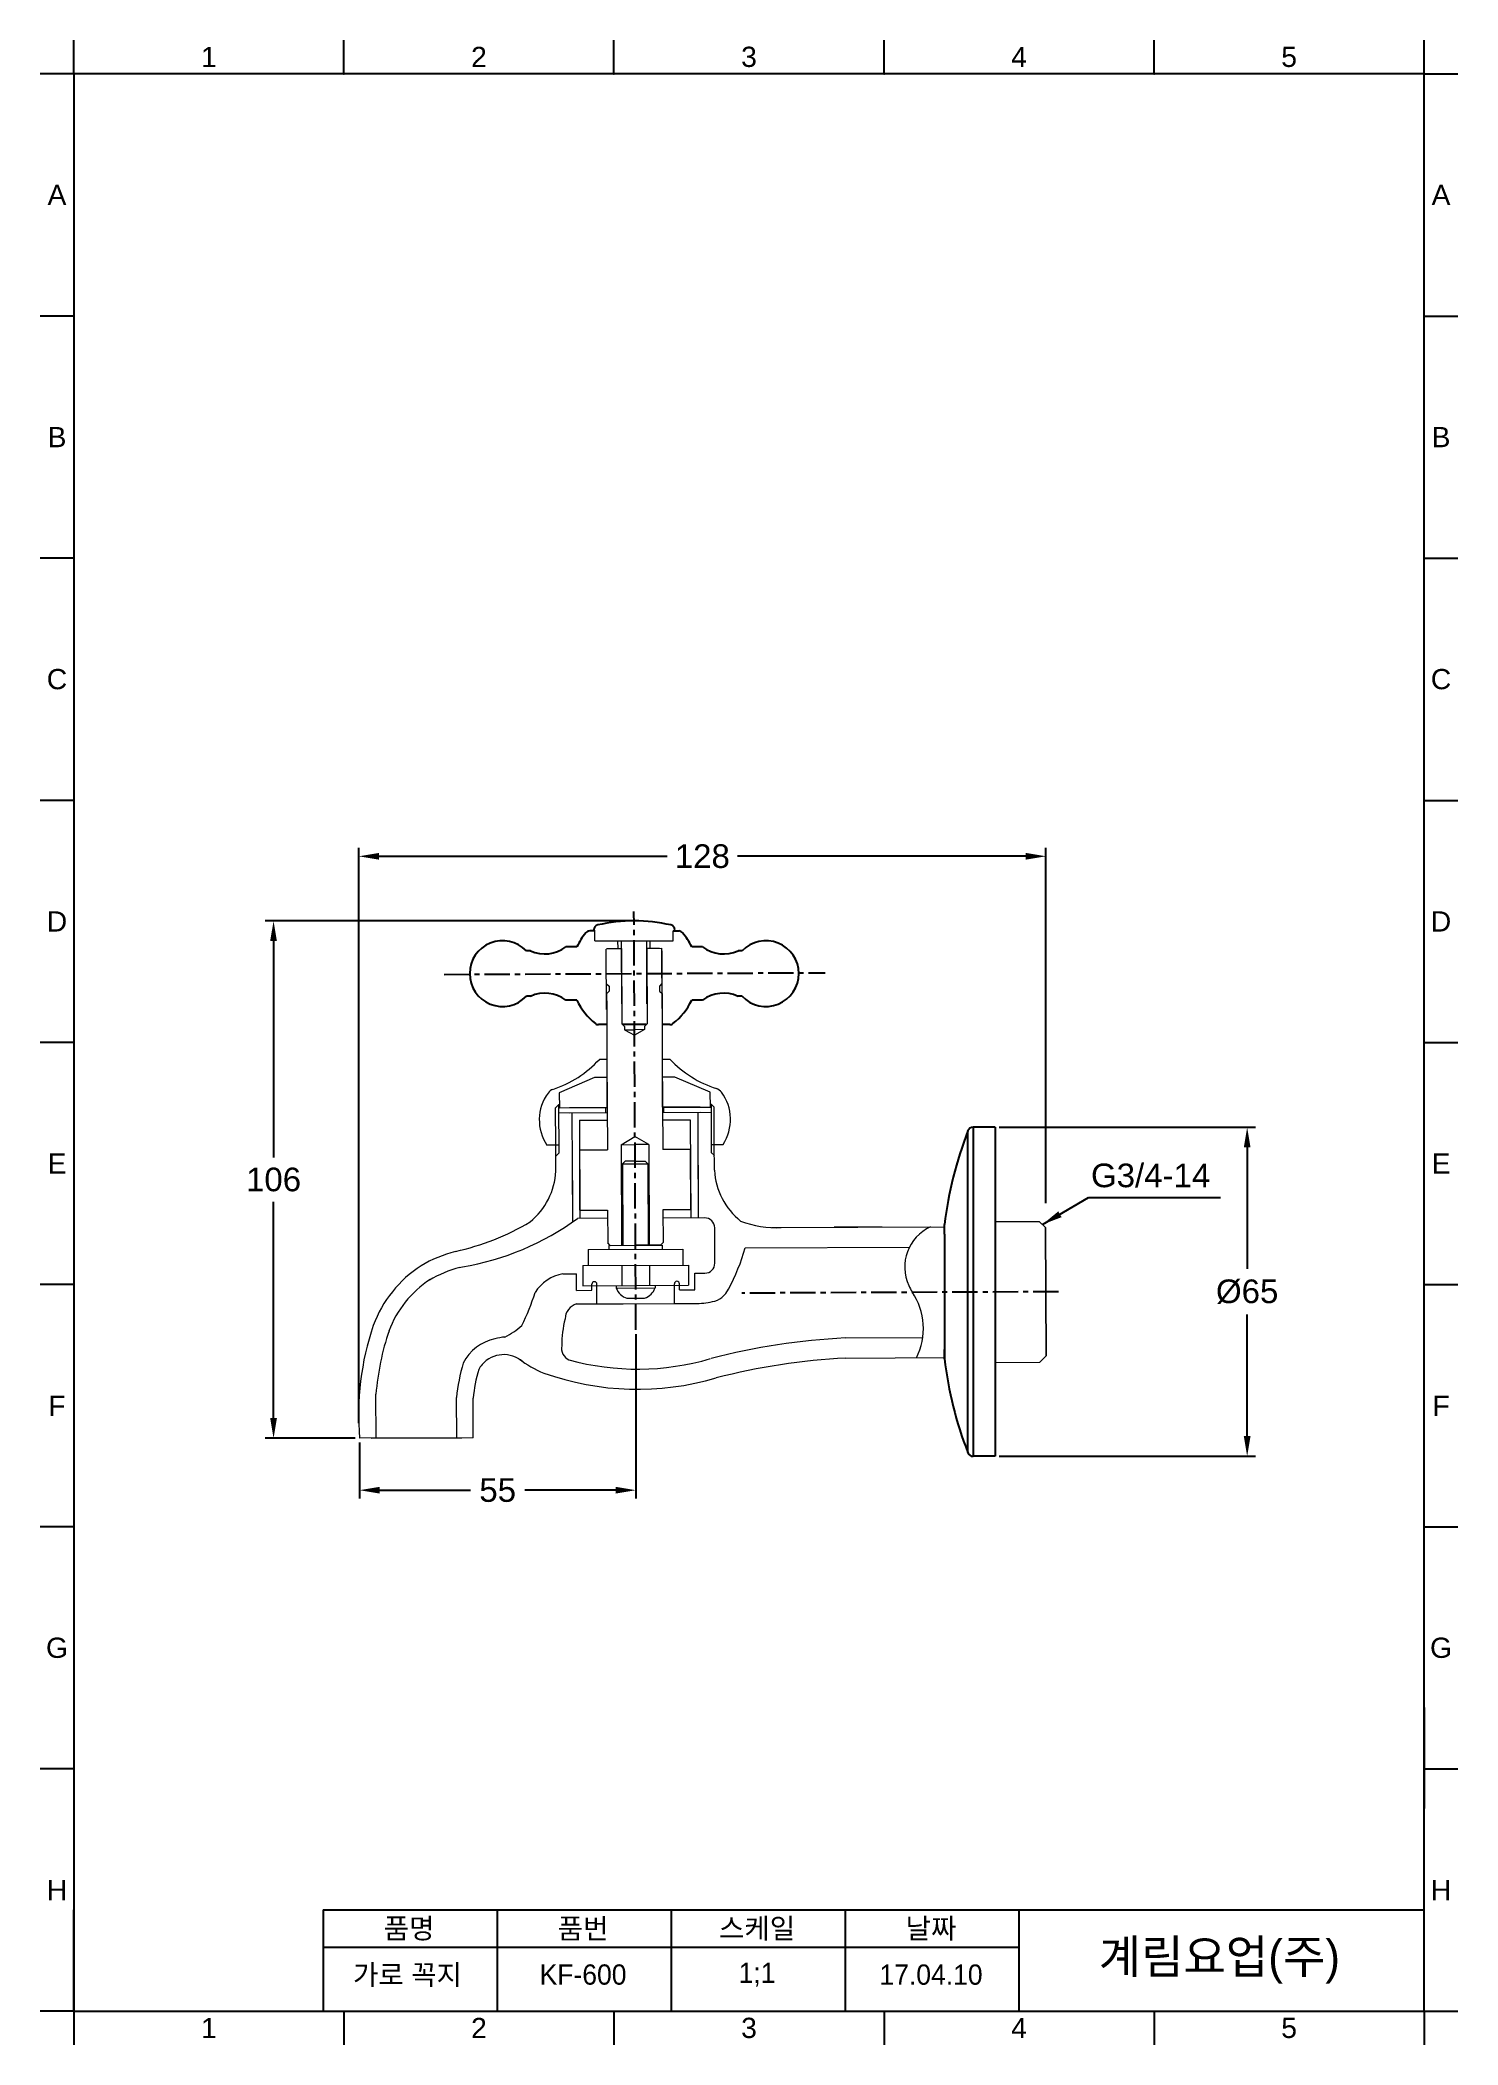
# Model space of a CAD drawing. Header units: millimetres. Extents: x 3631 to 3841, y 294 to 591.
import ezdxf

# ---------------------------------------------------------------- set-up
doc = ezdxf.new("R2010")
doc.units = ezdxf.units.MM
doc.header["$LTSCALE"] = 0.1
doc.linetypes.add('CENTER', pattern=[0.6, 0.375, -0.075, 0.075, -0.075])
doc.linetypes.add('CENTERX2', pattern=[101.6, 63.5, -12.7, 12.7, -12.7])
for name, color, linetype in [('DIM', 3, 'Continuous'), ('FORM', 7, 'Continuous'), ('TEXT', 2, 'Continuous'), ('중심선1', 1, 'CENTER')]:
    doc.layers.add(name, color=color, linetype=linetype)
doc.styles.get("Standard").update_dxf_attribs({"font": 'arial.ttf'})
doc.dimstyles.new('ISO-25', dxfattribs={"dimtxt": 3.5, "dimasz": 3, "dimexe": 1.25, "dimexo": 0.625, "dimgap": 1.5, "dimtad": 1, "dimtih": 1, "dimtoh": 1, "dimdec": 1, "dimlfac": 1.333333, "dimdsep": 46, "dimtxsty": 'Standard', "dimcen": 2.5, "dimclrd": 256, "dimclre": 256, "dimclrt": 256, "dimadec": 0, "dimazin": 2, "dimtfac": 1, "dimtdec": 1, "dimtmove": 0, "dimatfit": 3, "dimfxl": 1, "dimarcsym": 0})

# ---------------------------------------------------------------- blocks, each defined once
blk = doc.blocks.new('*D60')
at = {"layer": 'Defpoints', "color": 0, "transparency": 16777216}
for p in [(3718.84, 399.43), (3677.91, 383.38), (3718.84, 375.69)]:
    blk.add_point(p, dxfattribs=at)
at = {"layer": 'DIM', "lineweight": -2, "transparency": 16777216}
for p, q in [((3718.84, 398.81), (3718.84, 374.44)), ((3677.91, 382.75), (3677.91, 374.44)), ((3680.91, 375.69), (3694.35, 375.69)), ((3715.84, 375.69), (3702.39, 375.69))]:
    blk.add_line(p, q, dxfattribs=at)
at = {"layer": 'DIM', "transparency": 16777216}
for points in [[(3680.91, 376.19), (3680.91, 375.19), (3677.91, 375.69)], [(3715.84, 376.19), (3715.84, 375.19), (3718.84, 375.69)]]:
    blk.add_solid(points, dxfattribs=at)
at = {"layer": 'DIM', "transparency": 16777216, "insert": (3698.37, 375.69), "char_height": 3.5, "attachment_point": 5}
blk.add_mtext('55', dxfattribs=at)
blk = doc.blocks.new('*D58')
at = {"layer": 'Defpoints', "color": 0, "transparency": 16777216}
for p in [(3779.57, 469.6), (3779.57, 417.58), (3677.8, 384.99)]:
    blk.add_point(p, dxfattribs=at)
at = {"layer": 'DIM', "lineweight": -2, "transparency": 16777216}
for p, q in [((3677.8, 385.62), (3677.8, 470.85)), ((3680.8, 469.6), (3723.48, 469.6)), ((3776.57, 469.6), (3733.89, 469.6)), ((3779.57, 418.2), (3779.57, 470.85))]:
    blk.add_line(p, q, dxfattribs=at)
at = {"layer": 'DIM', "transparency": 16777216}
for points in [[(3680.8, 470.1), (3680.8, 469.1), (3677.8, 469.6)], [(3776.57, 470.1), (3776.57, 469.1), (3779.57, 469.6)]]:
    blk.add_solid(points, dxfattribs=at)
at = {"layer": 'DIM', "transparency": 16777216, "insert": (3728.68, 469.6), "char_height": 3.5, "attachment_point": 5}
blk.add_mtext('128', dxfattribs=at)
blk = doc.blocks.new('*D61')
at = {"layer": 'Defpoints', "color": 0, "transparency": 16777216}
for p in [(3718.56, 460.03), (3665.17, 383.38), (3677.91, 383.38)]:
    blk.add_point(p, dxfattribs=at)
at = {"layer": 'DIM', "lineweight": -2, "transparency": 16777216}
for p, q in [((3717.93, 460.03), (3663.92, 460.03)), ((3665.17, 457.03), (3665.17, 424.99)), ((3665.17, 386.38), (3665.17, 418.42)), ((3677.28, 383.38), (3663.92, 383.38))]:
    blk.add_line(p, q, dxfattribs=at)
at = {"layer": 'DIM', "transparency": 16777216}
for points in [[(3664.67, 457.03), (3665.67, 457.03), (3665.17, 460.03)], [(3664.67, 386.38), (3665.67, 386.38), (3665.17, 383.38)]]:
    blk.add_solid(points, dxfattribs=at)
at = {"layer": 'DIM', "transparency": 16777216, "insert": (3665.17, 421.7), "char_height": 3.5, "attachment_point": 5}
blk.add_mtext('106', dxfattribs=at)
blk = doc.blocks.new('*D64')
at = {"layer": 'Defpoints', "color": 0, "transparency": 16777216}
for p in [(3772.03, 429.46), (3772.03, 380.71), (3809.38, 380.71)]:
    blk.add_point(p, dxfattribs=at)
at = {"layer": 'DIM', "lineweight": -2, "transparency": 16777216}
for p, q in [((3772.66, 429.46), (3810.63, 429.46)), ((3809.38, 426.46), (3809.38, 408.47)), ((3809.38, 383.71), (3809.38, 401.7)), ((3772.66, 380.71), (3810.63, 380.71))]:
    blk.add_line(p, q, dxfattribs=at)
at = {"layer": 'DIM', "transparency": 16777216}
for points in [[(3808.88, 426.46), (3809.88, 426.46), (3809.38, 429.46)], [(3808.88, 383.71), (3809.88, 383.71), (3809.38, 380.71)]]:
    blk.add_solid(points, dxfattribs=at)
at = {"layer": 'DIM', "transparency": 16777216, "insert": (3809.38, 405.09), "char_height": 3.5, "attachment_point": 5}
blk.add_mtext('%%C65', dxfattribs=at)

msp = doc.modelspace()

# ---------------------------------------------------------------- linework, layer by layer
at = {"linetype": 'Continuous'}
for p, q in [((3712.745, 458.533), (3711.998, 458.533)), ((3712.595, 458.693), (3712.595, 458.683)), ((3712.595, 458.683), (3712.595, 458.693)), ((3724.361, 458.533), (3725.193, 458.533)), ((3724.595, 458.693), (3724.595, 458.683)), ((3724.595, 458.683), (3724.595, 458.693)), ((3703.22, 455.603), (3702.613, 455.603)), ((3710.087, 456.165), (3708.47, 456.165)), ((3728.72, 456.165), (3727.103, 456.165)), ((3734.578, 455.603), (3733.97, 455.603)), ((3703.22, 448.853), (3702.613, 448.853)), ((3734.578, 448.853), (3733.97, 448.853)), ((3710.087, 448.29), (3708.47, 448.29)), ((3728.72, 448.29), (3727.103, 448.29)), ((3714.529, 444.658), (3713.315, 444.658)), ((3720.37, 444.658), (3716.873, 444.658)), ((3723.876, 444.658), (3722.729, 444.658))]:
    msp.add_line(p, q, dxfattribs=at)
for p, q in [((3768.006, 381.266), (3768.015, 428.912)), ((3768.784, 429.464), (3768.775, 380.714)), ((3772.034, 429.464), (3768.784, 429.464)), ((3772.034, 429.464), (3772.034, 380.714)), ((3764.548, 413.621), (3764.548, 415.042)), ((3764.548, 413.621), (3764.548, 396.558)), ((3764.548, 395.136), (3764.548, 396.558)), ((3764.548, 396.558), (3764.548, 395.136)), ((3772.034, 380.714), (3768.775, 380.714))]:
    msp.add_line(p, q)
at = {"lineweight": 5}
for p, q in [((3755.335, 414.667), (3748.225, 414.634)), ((3730.913, 403.848), (3731.263, 404.027)), ((3731.263, 404.027), (3731.589, 404.257)), ((3731.589, 404.257), (3731.886, 404.527)), ((3731.886, 404.527), (3732.141, 404.829)), ((3732.141, 404.829), (3732.541, 405.476)), ((3730.187, 403.622), (3730.552, 403.715)), ((3730.552, 403.715), (3730.913, 403.848))]:
    msp.add_line(p, q, dxfattribs=at)
at = {"lineweight": 9}
for points in [[(3712.746, 457.056), (3712.739, 458.533)], [(3724.361, 457.097), (3724.368, 458.533)], [(3714.517, 447.206), (3714.553, 439.498)], [(3722.718, 447.141), (3722.752, 439.639)], [(3714.553, 439.507), (3713.434, 439.502)], [(3722.753, 439.545), (3723.871, 439.55)], [(3707.418, 426.803), (3705.666, 426.795)], [(3706.988, 422.972), (3706.97, 426.877)], [(3730.005, 426.905), (3731.757, 426.913)], [(3730.47, 423.079), (3730.452, 426.929)], [(3738.945, 414.592), (3764.548, 414.708)], [(3772.034, 415.488), (3778.587, 415.517)], [(3778.587, 415.517), (3779.523, 414.59)], [(3779.523, 414.59), (3779.61, 395.58)], [(3749.935, 395.26), (3764.548, 395.327)], [(3779.61, 395.58), (3778.682, 394.645)], [(3772.034, 394.615), (3778.682, 394.645)], [(3694.755, 383.452), (3694.729, 389.302)], [(3694.755, 383.452), (3677.908, 383.376)]]:
    msp.add_lwpolyline(points, dxfattribs=at)
at = {"lineweight": 5}
for points in [[(3712.745, 457.056), (3724.361, 457.097)], [(3714.489, 446.9), (3714.448, 455.846)], [(3714.477, 455.936), (3716.714, 455.946)], [(3714.851, 455.937), (3716.714, 455.946)], [(3714.851, 455.937), (3716.714, 455.946)], [(3716.192, 455.944), (3716.187, 457.062)], [(3716.752, 447.747), (3716.709, 457.064)], [(3716.714, 455.946), (3716.765, 444.765)], [(3718.573, 457.073), (3722.301, 457.09)], [(3720.478, 447.764), (3720.436, 457.081)], [(3720.441, 455.963), (3722.678, 455.973)], [(3722.306, 455.971), (3720.441, 455.963)], [(3722.306, 455.971), (3720.441, 455.963)], [(3720.441, 455.963), (3720.492, 444.782)], [(3720.963, 455.965), (3720.958, 457.084)], [(3722.718, 447.028), (3722.678, 455.973)], [(3722.679, 455.6), (3722.705, 450.01)], [(3714.501, 450.717), (3714.876, 450.347)], [(3714.88, 449.601), (3714.508, 449.226)], [(3714.508, 449.226), (3714.517, 447.206)], [(3714.876, 450.347), (3714.88, 449.601)], [(3722.701, 450.755), (3722.331, 450.38)], [(3722.331, 450.38), (3722.335, 449.635)], [(3722.335, 449.635), (3722.708, 449.264)], [(3722.708, 449.264), (3722.718, 447.141)], [(3716.765, 444.765), (3717.14, 444.393)], [(3717.14, 444.393), (3717.142, 443.906)], [(3717.142, 443.906), (3718.633, 443.913)], [(3717.142, 443.906), (3718.637, 443.095)], [(3720.124, 443.92), (3718.633, 443.913)], [(3720.124, 443.92), (3718.637, 443.095)], [(3720.492, 444.782), (3720.122, 444.407)], [(3720.122, 444.407), (3720.124, 443.92)], [(3722.752, 439.639), (3722.814, 426.156)], [(3712.702, 436.836), (3707.494, 434.576)], [(3714.564, 436.845), (3712.702, 436.836)], [(3714.564, 436.845), (3714.193, 436.843)], [(3714.552, 439.498), (3714.613, 426.118)], [(3714.585, 432.372), (3714.564, 436.845)], [(3724.629, 436.89), (3722.765, 436.882)], [(3723.139, 436.884), (3722.765, 436.882)], [(3722.785, 432.409), (3722.765, 436.882)], [(3729.857, 434.678), (3724.629, 436.89)], [(3707.494, 434.576), (3707.504, 432.34)], [(3729.867, 432.442), (3729.857, 434.678)], [(3707.391, 432.766), (3706.945, 432.318)], [(3706.97, 426.877), (3706.945, 432.318)], [(3707.502, 432.767), (3707.391, 432.766)], [(3707.391, 432.766), (3707.423, 425.631)], [(3707.396, 431.593), (3714.588, 431.626)], [(3707.504, 432.34), (3714.585, 432.372)], [(3714.585, 432.372), (3708.995, 432.346)], [(3708.998, 431.601), (3714.588, 431.626)], [(3709.371, 431.602), (3709.444, 415.421)], [(3714.402, 431.625), (3714.399, 432.371)], [(3722.785, 432.409), (3729.867, 432.442)], [(3728.377, 432.435), (3722.785, 432.409)], [(3722.788, 431.663), (3729.983, 431.696)], [(3722.788, 431.663), (3728.38, 431.689)], [(3722.975, 431.664), (3722.972, 432.41)], [(3728.007, 431.687), (3728.078, 416.033)], [(3729.865, 432.869), (3729.978, 432.869)], [(3729.978, 432.869), (3730.427, 432.425)], [(3729.978, 432.869), (3730.01, 425.734)], [(3730.452, 426.929), (3730.427, 432.425)], [(3710.494, 430.49), (3714.593, 430.509)], [(3710.494, 430.49), (3710.56, 415.953)], [(3716.661, 426.873), (3718.705, 428.065)], [(3720.762, 426.891), (3718.705, 428.065)], [(3722.794, 430.546), (3726.894, 430.565)], [(3726.894, 430.565), (3726.96, 416.028)], [(3707.423, 425.631), (3706.977, 425.181)], [(3709.401, 424.975), (3709.431, 418.267)], [(3710.514, 426.1), (3714.613, 426.118)], [(3710.555, 417.154), (3710.514, 426.1)], [(3716.661, 426.873), (3718.711, 426.882)], [(3716.661, 426.873), (3716.729, 411.964)], [(3720.762, 426.891), (3718.711, 426.882)], [(3720.762, 426.891), (3720.83, 411.983)], [(3726.914, 426.174), (3722.814, 426.156)], [(3726.954, 417.228), (3726.914, 426.174)], [(3728.037, 425.06), (3728.068, 418.352)], [(3730.01, 425.734), (3730.46, 425.288)], [(3717.231, 424.415), (3716.86, 424.041)], [(3716.86, 424.041), (3720.586, 424.058)], [(3716.86, 424.041), (3716.915, 411.965)], [(3718.722, 424.422), (3717.231, 424.415)], [(3718.722, 424.422), (3720.213, 424.428)], [(3720.213, 424.428), (3720.586, 424.058)], [(3720.586, 424.058), (3720.641, 411.982)], [(3714.66, 415.971), (3710.188, 415.951)], [(3710.555, 417.154), (3714.654, 417.172)], [(3714.654, 417.172), (3714.676, 412.326)], [(3726.954, 417.228), (3722.854, 417.21)], [(3722.854, 417.21), (3722.876, 412.364)], [(3729.011, 416.037), (3722.86, 416.009)], [(3730.532, 409.336), (3730.508, 414.554)], [(3779.61, 395.581), (3779.523, 414.59)], [(3711.774, 411.344), (3725.788, 411.408)], [(3711.774, 411.344), (3711.785, 408.959)], [(3715.051, 411.956), (3714.676, 412.326)], [(3714.828, 411.955), (3722.73, 411.991)], [(3714.828, 411.955), (3714.831, 411.358)], [(3715.051, 411.956), (3718.779, 411.973)], [(3722.506, 411.99), (3718.779, 411.973)], [(3722.876, 412.364), (3722.506, 411.99)], [(3722.73, 411.991), (3722.733, 411.394)], [(3725.788, 411.408), (3725.799, 409.023)], [(3735.023, 411.592), (3759.36, 411.703)], [(3692.645, 408.657), (3693.151, 408.773)], [(3708.042, 407.742), (3710.038, 407.751)], [(3710.05, 405.29), (3710.038, 407.751)], [(3710.965, 408.955), (3726.619, 409.026)], [(3710.965, 408.955), (3710.978, 405.973)], [(3716.742, 408.981), (3716.756, 406)], [(3720.843, 409), (3720.857, 406.018)], [(3726.619, 409.026), (3726.633, 406.045)], [(3727.556, 407.831), (3729.048, 407.837)], [(3727.567, 405.37), (3727.556, 407.831)], [(3710.05, 405.29), (3712.323, 405.301)], [(3710.978, 405.973), (3726.633, 406.045)], [(3712.323, 405.301), (3712.319, 406.204)], [(3713.078, 403.29), (3713.064, 406.207)], [(3715.935, 405.996), (3715.937, 405.623)], [(3715.937, 405.623), (3721.678, 405.649)], [(3717.511, 404.139), (3720.119, 404.151)], [(3721.676, 406.022), (3721.678, 405.649)], [(3724.557, 403.343), (3724.544, 406.26)], [(3725.294, 405.36), (3725.29, 406.263)], [(3725.294, 405.36), (3727.567, 405.37)], [(3710.059, 403.277), (3716.954, 403.308)], [(3716.954, 403.308), (3724.557, 403.343), (3727.576, 403.356)], [(3749.854, 398.242), (3761.324, 398.294)], [(3680.368, 383.387), (3680.338, 389.904)], [(3692.296, 383.441), (3692.269, 389.417)], [(3679.623, 383.384), (3693.04, 383.445)]]:
    msp.add_lwpolyline(points, dxfattribs=at)
at = {"linetype": 'Continuous'}
for centre, radius, start, end in [((3718.595, 452.228), 9.375, 139.89893, 155.16541), ((3718.595, 452.228), 9.375, 139.89893, 155.16541), ((3711.998, 457.783), 0.75, 90, 139.89893), ((3713.345, 458.693), 0.75, 102.83959, 180), ((3712.745, 458.683), 0.15, 180, 270), ((3718.595, 435.658), 24.375, 77.16041, 102.83959), ((3723.845, 458.693), 0.75, 0, 77.16041), ((3724.445, 458.683), 0.15, 270, 0), ((3725.193, 457.783), 0.75, 40.10107, 90), ((3718.595, 452.228), 9.375, 24.83459, 40.10107), ((3699.095, 452.228), 4.875, 43.81306, 316.18694), ((3705.371, 460.313), 5.178, 245.46102, 306.76998), ((3731.82, 460.313), 5.178, 233.23002, 294.53898), ((3738.095, 452.228), 4.875, 223.81306, 136.18694), ((3705.371, 444.142), 5.178, 53.23002, 114.53898), ((3731.82, 444.142), 5.178, 65.46102, 126.76998), ((3718.595, 452.228), 9.375, 204.83459, 232.2458), ((3718.595, 452.228), 9.375, 204.83459, 232.2458), ((3718.595, 452.228), 9.375, 307.7542, 335.16541), ((3713.315, 445.408), 0.75, 232.2458, 270), ((3723.876, 445.408), 0.75, 270, 307.7542)]:
    msp.add_arc(centre, radius, start, end, dxfattribs=at)
for centre, radius, start, end in [((3820.636, 408.39), 56.481, 158.69456, 173.23619), ((3768.784, 428.652), 0.812, 90, 161.3108), ((3820.623, 401.75), 56.464, 186.72667, 201.27056), ((3768.775, 381.527), 0.812, 198.6892, 270)]:
    msp.add_arc(centre, radius, start, end)
at = {"lineweight": 9}
for points in [[(3706.56, 435.067), (3709.19, 435.941), (3711.555, 437.467), (3713.434, 439.502)], [(3723.871, 439.55), (3725.77, 437.532), (3728.149, 436.027), (3730.786, 435.178)], [(3705.824, 434.528), (3704.159, 432.238), (3704.095, 429.153), (3705.666, 426.795)], [(3706.56, 435.067), (3706.264, 434.969), (3706.008, 434.78), (3705.824, 434.528)], [(3731.526, 434.645), (3731.342, 434.896), (3731.083, 435.082), (3730.786, 435.178)], [(3731.757, 426.913), (3733.304, 429.286), (3733.213, 432.37), (3731.526, 434.645)], [(3703.18, 415.424), (3705.453, 417.293), (3706.835, 420.033), (3706.988, 422.972)], [(3730.47, 423.079), (3730.648, 420.142), (3732.056, 417.414), (3734.345, 415.566)], [(3692.114, 411.059), (3696.01, 411.921), (3699.746, 413.394), (3703.18, 415.424)], [(3734.345, 415.566), (3736.265, 414.817), (3738.323, 414.486), (3740.381, 414.598)], [(3692.114, 411.059), (3690.331, 410.582), (3688.618, 409.872), (3687.021, 408.948)], [(3687.021, 408.948), (3683.769, 406.843), (3681.287, 403.741), (3679.948, 400.104)], [(3679.948, 400.104), (3678.12, 394.729), (3677.425, 389.033), (3677.908, 383.376)], [(3701.516, 395.152), (3702.649, 394.284), (3703.894, 393.573), (3705.215, 393.036)], [(3749.935, 395.26), (3743.444, 394.933), (3737.004, 393.947), (3730.714, 392.321)], [(3695.557, 393.595), (3695.152, 392.19), (3694.875, 390.755), (3694.729, 389.302)], [(3705.215, 393.036), (3713.426, 390.113), (3722.352, 389.864), (3730.714, 392.321)]]:
    msp.add_open_spline(points, degree=3, dxfattribs=at)
at = {"lineweight": 5}
for points in [[(3693.151, 408.773), (3699.312, 409.804), (3705.147, 412.264), (3710.188, 415.951)], [(3730.508, 414.554), (3730.505, 415.377), (3729.832, 416.041), (3729.011, 416.037)], [(3732.541, 405.476), (3733.604, 407.413), (3734.436, 409.464), (3735.023, 411.592)], [(3692.75, 408.682), (3691.175, 408.261), (3689.662, 407.635), (3688.251, 406.819)], [(3708.042, 407.742), (3706.333, 407.45), (3704.828, 406.446), (3703.905, 404.978)], [(3729.048, 407.837), (3729.87, 407.841), (3730.536, 408.513), (3730.532, 409.336)], [(3688.358, 406.884), (3685.553, 405.067), (3683.412, 402.39), (3682.255, 399.254)], [(3701.934, 400.098), (3702.736, 401.661), (3703.396, 403.296), (3703.905, 404.978)], [(3712.69, 406.577), (3712.484, 406.576), (3712.318, 406.409), (3712.319, 406.204)], [(3713.064, 406.207), (3713.063, 406.413), (3712.896, 406.578), (3712.69, 406.577)], [(3715.937, 405.623), (3716.189, 404.903), (3716.775, 404.349), (3717.511, 404.139)], [(3720.119, 404.151), (3720.852, 404.368), (3721.432, 404.927), (3721.678, 405.649)], [(3724.916, 406.633), (3724.71, 406.632), (3724.543, 406.465), (3724.544, 406.26)], [(3725.29, 406.263), (3725.289, 406.468), (3725.122, 406.634), (3724.916, 406.633)], [(3760.38, 395.307), (3761.963, 398.426), (3761.73, 402.157), (3759.774, 405.055)], [(3708.351, 401.088), (3708.028, 399.783), (3707.86, 398.445), (3707.853, 397.101)], [(3710.059, 403.277), (3709.068, 403.006), (3708.372, 402.114), (3708.351, 401.088)], [(3727.576, 403.356), (3728.455, 403.339), (3729.331, 403.427), (3730.187, 403.621)], [(3682.277, 399.314), (3681.241, 396.268), (3680.591, 393.108), (3680.338, 389.904)], [(3697.967, 398.099), (3695.936, 397.693), (3694.205, 396.377), (3693.268, 394.53)], [(3699.433, 398.375), (3698.935, 398.337), (3698.443, 398.243), (3697.967, 398.099)], [(3699.433, 398.375), (3700.342, 398.831), (3701.184, 399.41), (3701.934, 400.098)], [(3749.854, 398.242), (3743.139, 397.908), (3736.477, 396.89), (3729.968, 395.208)], [(3707.853, 397.101), (3707.695, 396.237), (3708.133, 395.375), (3708.924, 394.993)], [(3708.924, 394.993), (3715.789, 393.109), (3723.044, 393.174), (3729.874, 395.182)], [(3693.268, 394.53), (3692.769, 392.862), (3692.434, 391.148), (3692.269, 389.417)]]:
    msp.add_open_spline(points, degree=3, dxfattribs=at)
msp.add_open_spline([(3762.478, 414.699), (3759.182, 413.187), (3757.734, 409.288), (3759.247, 405.992), (3759.397, 405.667), (3759.573, 405.353), (3759.774, 405.055)], degree=3, knots=[0, 0, 0, 0, 1, 1, 1, 2, 2, 2, 2], dxfattribs=at)
at = {"lineweight": 9}
msp.add_open_spline([(3702.112, 394.715), (3700.322, 396.274), (3697.608, 396.082), (3696.051, 394.293), (3695.864, 394.077), (3695.698, 393.843), (3695.557, 393.595)], degree=3, knots=[0, 0, 0, 0, 1, 1, 1, 2, 2, 2, 2], dxfattribs=at)
at = {"layer": 'FORM'}
for p, q in [((3635.593, 585.514), (3635.593, 590.514)), ((3675.593, 585.514), (3675.593, 590.514)), ((3715.593, 585.514), (3715.593, 590.514)), ((3755.593, 585.514), (3755.593, 590.514)), ((3795.593, 585.514), (3795.593, 590.514)), ((3835.593, 585.514), (3835.593, 590.514)), ((3635.593, 585.514), (3630.593, 585.514)), ((3835.593, 585.514), (3635.593, 585.514)), ((3635.593, 585.514), (3635.593, 298.514)), ((3635.593, 585.514), (3635.593, 560.514)), ((3835.593, 298.514), (3835.593, 585.514)), ((3835.593, 585.514), (3840.593, 585.514)), ((3635.593, 549.639), (3630.593, 549.639)), ((3835.593, 549.639), (3840.593, 549.639)), ((3635.593, 513.764), (3630.593, 513.764)), ((3835.593, 513.764), (3840.593, 513.764)), ((3635.593, 477.889), (3630.593, 477.889)), ((3835.593, 477.889), (3840.593, 477.889)), ((3635.593, 442.014), (3630.593, 442.014)), ((3835.593, 442.014), (3840.593, 442.014)), ((3635.593, 406.139), (3630.593, 406.139)), ((3835.593, 406.139), (3840.593, 406.139)), ((3635.593, 370.264), (3630.593, 370.264)), ((3835.593, 370.264), (3840.593, 370.264)), ((3835.593, 343.514), (3835.593, 328.514)), ((3635.593, 334.389), (3630.593, 334.389)), ((3835.593, 334.389), (3840.593, 334.389)), ((3835.593, 313.514), (3835.593, 328.514)), ((3635.593, 298.514), (3635.593, 313.514)), ((3672.514, 313.514), (3835.593, 313.514)), ((3672.514, 313.514), (3672.514, 298.514)), ((3698.284, 313.514), (3698.284, 298.514)), ((3724.053, 313.514), (3724.053, 298.514)), ((3749.823, 313.514), (3749.823, 298.514)), ((3775.593, 298.514), (3775.593, 313.514)), ((3775.593, 298.514), (3775.593, 313.514)), ((3672.514, 308.014), (3775.593, 308.014)), ((3635.593, 298.514), (3630.593, 298.514)), ((3635.593, 298.514), (3835.593, 298.514)), ((3635.593, 298.514), (3635.593, 293.514)), ((3675.593, 298.514), (3675.593, 293.514)), ((3715.593, 298.514), (3715.593, 293.514)), ((3755.593, 298.514), (3755.593, 293.514)), ((3795.593, 298.514), (3795.593, 293.514)), ((3835.593, 298.514), (3835.593, 293.514)), ((3835.593, 298.514), (3840.593, 298.514))]:
    msp.add_line(p, q, dxfattribs=at)
for p in [(3675.593, 585.514), (3715.593, 585.514), (3755.593, 585.514), (3795.593, 585.514), (3635.593, 549.639), (3635.593, 513.764), (3635.593, 477.889), (3635.593, 442.014), (3635.593, 406.139), (3635.593, 370.264), (3635.593, 334.389)]:
    msp.add_point(p, dxfattribs=at)
at = {"layer": '중심선1', "linetype": 'CENTER', "ltscale": 100}
for p, q in [((3718.836, 399.434), (3718.553, 461.44)), ((3690.428, 452.099), (3746.872, 452.356)), ((3781.454, 405.095), (3734.556, 404.881))]:
    msp.add_line(p, q, dxfattribs=at)

# ---------------------------------------------------------------- texts
at = {"layer": 'DIM', "insert": (3786.248, 424.075), "char_height": 3.5, "attachment_point": 1}
msp.add_mtext('G3/4-14', dxfattribs=at)
at = {"layer": 'FORM', "char_height": 3, "attachment_point": 5}
for s, width, insert in [('1', 40, (3655.593, 588.014)), ('2', 40, (3695.593, 588.014)), ('3', 40, (3735.593, 588.014)), ('4', 40, (3775.593, 588.014)), ('5', 40, (3815.593, 588.014)), ('A', 5, (3633.093, 567.576)), ('A', 5, (3838.093, 567.576)), ('B', 5, (3633.093, 531.701)), ('B', 5, (3838.093, 531.701)), ('C', 5, (3633.093, 495.826)), ('C', 5, (3838.093, 495.826)), ('D', 5, (3633.093, 459.951)), ('D', 5, (3838.093, 459.951)), ('E', 5, (3633.093, 424.076)), ('E', 5, (3838.093, 424.076)), ('F', 5, (3633.093, 388.201)), ('F', 5, (3838.093, 388.201)), ('G', 5, (3633.093, 352.326)), ('G', 5, (3838.093, 352.326)), ('H', 5, (3633.093, 316.451)), ('H', 5, (3838.093, 316.451)), ('1', 40, (3655.593, 296.014)), ('2', 40, (3695.593, 296.014)), ('3', 40, (3735.593, 296.014)), ('4', 40, (3775.593, 296.014)), ('5', 40, (3815.593, 296.014))]:
    msp.add_mtext_dynamic_manual_height_columns(s, width=width, gutter_width=12.5, heights=[0], dxfattribs=dict(at, insert=insert))
at = {"layer": 'TEXT', "linetype": 'CENTERX2', "attachment_point": 5}
for s, insert, char_height in [('{\\fHYGothic-Medium|b0|i0|c129|p18;품명}', (3685.245, 310.618), 3), ('{\\fHYGothic-Medium|b0|i0|c129|p18;품번}', (3711.015, 310.618), 3), ('{\\fHYGothic-Medium|b0|i0|c129|p18;스케일}', (3736.785, 310.618), 3), ('{\\fHYGothic-Medium|b0|i0|c129|p18;날짜}', (3762.554, 310.618), 3), ('{\\fHYGothic-Medium|b0|i0|c129|p18;계림요업(주)}', (3805.267, 305.843), 5), ('{\\fHYGothic-Medium|b0|i0|c129|p18;가로 꼭지}', (3685.012, 303.732), 3), ('{\\fHYGothic-Medium|b0|i0|c129|p18;KF-600}', (3711.015, 303.916), 3), ('{\\fHYGothic-Medium|b0|i0|c129|p18;1;1}', (3736.785, 303.907), 3), ('{\\fHYGothic-Medium|b0|i0|c129|p18;17.04.10}', (3762.554, 303.907), 3)]:
    msp.add_mtext_dynamic_manual_height_columns(s, width=60, gutter_width=12.5, heights=[0], dxfattribs=dict(at, insert=insert, char_height=char_height))

# ---------------------------------------------------------------- dimensions: what is measured, and where the dimension line sits
at = {"layer": 'DIM'}
for base, p1, p2, text, picture, middle in [((3779.566, 469.6), (3677.802, 384.994), (3779.566, 417.576), '128', '*D58', (3728.684, 469.6)), ((3718.836, 375.692), (3677.908, 383.376), (3718.836, 399.434), '55', '*D60', (3698.372, 375.692))]:
    dim = msp.add_linear_dim(base=base, p1=p1, p2=p2, text=text, dimstyle='ISO-25', override={"dimtad": 0, "dimlfac": 1.333333, "dimfxl": 1.25}, dxfattribs=at)
    dim.commit()
    dim.dimension.update_dxf_attribs({"geometry": picture, "text_midpoint": middle})
dim = msp.add_linear_dim(base=(3665.171, 383.376), p1=(3718.56, 460.033), p2=(3677.908, 383.376), angle=90, text='106', dimstyle='ISO-25', override={"dimtad": 0, "dimlfac": 1.333333, "dimfxl": 1.25}, dxfattribs=at)
dim.commit()
dim.dimension.update_dxf_attribs({"geometry": '*D61', "text_midpoint": (3665.171, 421.704)})
dim = msp.add_linear_dim(base=(3809.382, 380.714), p1=(3772.034, 429.464), p2=(3772.034, 380.714), angle=90, text='%%C<>', dimstyle='ISO-25', override={"dimlfac": 1.333333, "dimfxl": 1.25}, dxfattribs=at)
dim.commit()
dim.dimension.update_dxf_attribs({"geometry": '*D64', "text_midpoint": (3809.382, 405.089), "dimtype": 160})

# ---------------------------------------------------------------- leaders
msp.add_leader([(3779.055, 415.054), (3785.891, 419.036), (3805.425, 419.036)], dimstyle='ISO-25', override={"dimgap": 1.5, "dimtad": 0, "dimlfac": 1.333333, "dimfxl": 1.25}, dxfattribs=at)

doc.saveas('drawing.dxf')
